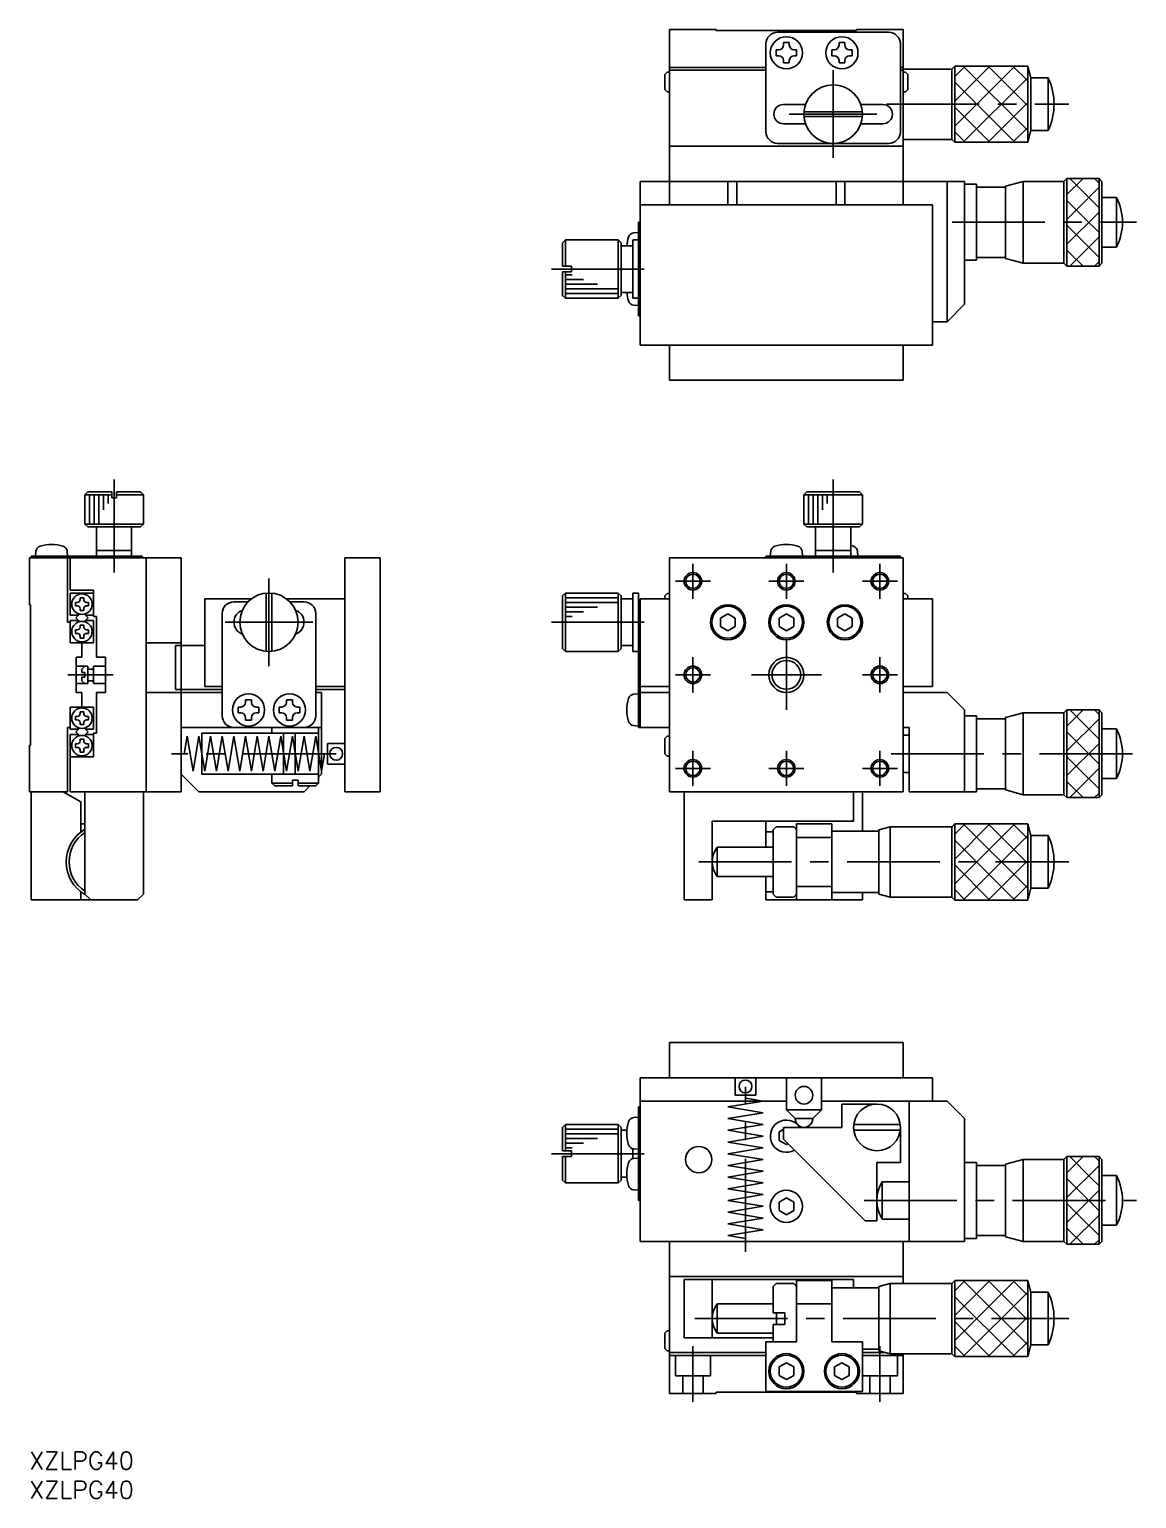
# Model space of a CAD drawing. Extents: x 0 to 285, y -8 to 243.
# Drawn here: x 0 to 189.5, y -8 to 243.3 of the extents above; entities that cross this region are included whole.
import ezdxf

# ---------------------------------------------------------------- set-up
doc = ezdxf.new("R2010")
doc.units = 0
doc.header["$LTSCALE"] = 0.5
doc.linetypes.add('CENTER', pattern=[50.8, 31.75, -6.35, 6.35, -6.35])
doc.linetypes.add('DASHED', pattern=[19.05, 12.7, -6.35])
for name, color, linetype in [('MSM_CENTER', 1, 'CENTER'), ('MSM_CONTINUOUS', 7, 'CONTINUOUS'), ('MSM_DASHED', 4, 'DASHED'), ('MSM_NARROW', 5, 'CONTINUOUS'), ('MSM_PART_NUMBER', 7, 'CONTINUOUS')]:
    doc.layers.add(name, color=color, linetype=linetype)
doc.styles.get("Standard").update_dxf_attribs({"font": 'txt.shx', "height": 3, "bigfont": 'bigfont.shx'})

# ---------------------------------------------------------------- blocks, each defined once
blk = doc.blocks.new('*U2')
at = {"layer": 'MSM_PART_NUMBER'}
blk.add_text('XZLPG40', height=3, dxfattribs=at).set_placement((0, -3))
blk = doc.blocks.new('*U3')
at = {"layer": 'MSM_PART_NUMBER'}
blk.add_text('XZLPG40', height=3, dxfattribs=at).set_placement((0, -8))

msp = doc.modelspace()

# ---------------------------------------------------------------- linework, layer by layer
at = {"layer": 'MSM_CENTER'}
for p, q in [((137.536548, 236.330757), (137.536548, 221.330761)), ((145.036546, 228.830759), (130.03655, 228.830759)), ((146.667331, 230.53076), (177.855547, 230.53076)), ((157.881871, 210.330759), (189.463544, 210.330759)), ((89.329547, 202.330759), (106.329625, 202.330759)), ((14.500001, 150.429662), (14.500001, 167.132022)), ((137.536547, 150.429662), (137.536547, 167.132021)), ((113.536548, 151.914019), (113.536548, 145.914019)), ((129.536547, 151.914019), (129.536547, 145.914019)), ((145.536552, 151.914019), (145.536552, 145.914019)), ((41.000003, 134.414022), (41.000003, 149.414021)), ((110.536548, 148.914019), (116.536547, 148.914019)), ((126.536547, 148.914019), (132.536546, 148.914019)), ((142.536549, 148.914019), (148.536552, 148.914019)), ((33.500004, 141.914022), (48.500003, 141.914022)), ((89.329553, 141.914017), (106.056404, 141.914017)), ((129.536547, 138.914017), (129.536547, 126.914021)), ((113.536548, 135.914017), (113.536548, 129.914017)), ((145.536552, 135.914017), (145.536552, 129.914017)), ((14.353154, 132.91402), (6.559255, 132.91402)), ((110.536548, 132.91402), (116.536547, 132.91402)), ((123.536547, 132.91402), (135.536546, 132.91402)), ((142.536549, 132.91402), (148.536552, 132.91402)), ((52.500002, 119.414023), (24.29968, 119.414023)), ((113.536548, 119.914018), (113.536548, 113.914018)), ((129.536547, 119.914018), (129.536547, 113.914018)), ((145.536552, 119.914018), (145.536552, 113.914018)), ((147.460205, 119.414021), (189.463547, 119.414021)), ((110.536548, 116.914015), (116.536547, 116.914015)), ((126.536547, 116.914015), (132.536546, 116.914015)), ((142.536549, 116.914015), (148.536552, 116.914015)), ((114.53844, 100.914019), (177.855547, 100.914019)), ((122.536554, 34.243405), (122.536554, 62.443727)), ((89.329554, 51), (105.933142, 51)), ((142.843551, 43.000001), (189.463551, 43.000001)), ((113.857365, 22.8), (177.855552, 22.8)), ((113.536551, 18.056999), (113.536551, 8.541312)), ((145.536553, 18.056999), (145.536553, 8.541312))]:
    msp.add_line(p, q, dxfattribs=at)
at = {"layer": 'MSM_CONTINUOUS'}
for p, q in [((117.536548, 243.33076), (109.536547, 243.33076)), ((109.536547, 243.33076), (109.536547, 223.330758)), ((117.536548, 243.33076), (117.536548, 243.130759)), ((117.536548, 243.130759), (141.536547, 243.130759)), ((128.036549, 242.83076), (147.036548, 242.83076)), ((141.536547, 243.33076), (141.536547, 243.130759)), ((149.536546, 243.33076), (141.536547, 243.33076)), ((149.536548, 223.330758), (149.536548, 243.33076)), ((126.036549, 225.830759), (126.036549, 240.83076)), ((127.786547, 239.830758), (127.786547, 238.830758)), ((127.786547, 239.830758), (128.236546, 239.830758)), ((127.786547, 238.830758), (128.236546, 238.830758)), ((130.036547, 241.080758), (129.036547, 241.080758)), ((129.036547, 241.080758), (129.036547, 240.630759)), ((130.036547, 241.080758), (130.036547, 240.630759)), ((131.286547, 239.830758), (130.836547, 239.830758)), ((131.286547, 238.830758), (130.836547, 238.830758)), ((131.286547, 238.830758), (131.286547, 239.830758)), ((137.286547, 239.830758), (137.286547, 238.830758)), ((137.286547, 239.830758), (137.736546, 239.830758)), ((137.286547, 238.830758), (137.736546, 238.830758)), ((139.536547, 241.080758), (138.536547, 241.080758)), ((138.536547, 241.080758), (138.536547, 240.630759)), ((139.536547, 241.080758), (139.536547, 240.630759)), ((140.786547, 239.830758), (140.336547, 239.830758)), ((140.786547, 238.830758), (140.336547, 238.830758)), ((140.786547, 238.830758), (140.786547, 239.830758)), ((149.036548, 240.83076), (149.036548, 225.830759)), ((126.036549, 236.830758), (109.536547, 236.830758)), ((126.036549, 236.330758), (109.536547, 236.330758)), ((129.036547, 237.580759), (129.036547, 238.030758)), ((129.036547, 237.580759), (130.036547, 237.580759)), ((130.036547, 237.580759), (130.036547, 238.030758)), ((138.536547, 237.580759), (138.536547, 238.030758)), ((138.536547, 237.580759), (139.536547, 237.580759)), ((139.536547, 237.580759), (139.536547, 238.030758)), ((149.536548, 236.830758), (149.036548, 236.830758)), ((149.536548, 236.330758), (149.036548, 236.330758)), ((149.536548, 236.548398), (157.836547, 236.548398)), ((158.336547, 237.048398), (157.836547, 236.548398)), ((157.836547, 236.548398), (157.836547, 224.513122)), ((158.336547, 237.048398), (158.336547, 224.013122)), ((170.836546, 237.048398), (158.336547, 237.048398)), ((170.836546, 237.048398), (170.836546, 224.013122)), ((170.836546, 237.048398), (171.336546, 235.03076)), ((108.736547, 235.630758), (109.136547, 236.030758)), ((108.736547, 233.030758), (108.736547, 235.630758)), ((109.136547, 236.030758), (109.536547, 236.030758)), ((149.936548, 236.030758), (149.536548, 236.030758)), ((149.936548, 236.030758), (150.336548, 235.630758)), ((150.336548, 235.630758), (150.336548, 233.030758)), ((171.336546, 235.03076), (174.336546, 235.03076)), ((171.336546, 235.03076), (171.336546, 226.03076)), ((174.336546, 235.03076), (174.336546, 226.030762)), ((108.736547, 233.030758), (109.136547, 232.630758)), ((109.136547, 232.630758), (109.536547, 232.630758)), ((149.936548, 232.630758), (149.536548, 232.630758)), ((149.936548, 232.630758), (150.336548, 233.030758)), ((132.816643, 230.480759), (129.036549, 230.480759)), ((142.536548, 229.230759), (132.552576, 229.230759)), ((146.036548, 230.480759), (142.256451, 230.480759)), ((132.816643, 227.18076), (129.036549, 227.18076)), ((142.501555, 228.430759), (132.536549, 228.430759)), ((146.036548, 227.18076), (142.256451, 227.18076)), ((147.036548, 223.830759), (128.036549, 223.830759)), ((149.536548, 224.513122), (157.836547, 224.513122)), ((158.336547, 224.013122), (157.836547, 224.513122)), ((170.836546, 224.013122), (158.336547, 224.013122)), ((170.836546, 224.013122), (171.336546, 226.03076)), ((171.336546, 226.03076), (174.336546, 226.03076)), ((109.536547, 223.330758), (149.536548, 223.330758)), ((109.536548, 213.330759), (109.536548, 223.330758)), ((149.536546, 213.330759), (149.536546, 223.330758)), ((160.036545, 217.330759), (104.536548, 217.330759)), ((104.536548, 189.330757), (104.536548, 217.330759)), ((119.536544, 213.330759), (119.536544, 217.330759)), ((121.036547, 213.330759), (121.036547, 217.330759)), ((138.036546, 213.330759), (138.036546, 217.330759)), ((139.536546, 213.330759), (139.536546, 217.330759)), ((157.036545, 217.330759), (157.036545, 193.330757)), ((160.036545, 217.330759), (160.036545, 196.33076)), ((160.036545, 216.830762), (162.036545, 216.830762)), ((162.036545, 216.830762), (162.036545, 203.830762)), ((162.036545, 216.330759), (167.036545, 216.330759)), ((170.036544, 217.330759), (167.035913, 216.52674)), ((167.036545, 204.134606), (167.036545, 216.524374)), ((170.036544, 217.330759), (177.036547, 217.330759)), ((170.036544, 203.330759), (170.036544, 217.330759)), ((177.036547, 217.330759), (177.536547, 217.830759)), ((177.036547, 217.330759), (177.036547, 203.330759)), ((177.536547, 217.830759), (177.536547, 202.830759)), ((183.036547, 217.830759), (177.536547, 217.830759)), ((183.036547, 202.830759), (183.036547, 217.830759)), ((183.036547, 217.830759), (183.536547, 217.330759)), ((183.536547, 217.330759), (183.536547, 203.330756)), ((186.036546, 214.580754), (183.536547, 214.580754)), ((186.036546, 214.580754), (186.036546, 206.080761)), ((154.536545, 213.330759), (104.536548, 213.330759)), ((154.536545, 213.330759), (154.536545, 189.330757)), ((104.236548, 210.330759), (104.536548, 210.330759)), ((104.236548, 194.33076), (104.236548, 210.330759)), ((91.236549, 206.830759), (91.736549, 207.330759)), ((91.236549, 206.830759), (91.236549, 202.830762)), ((91.736549, 207.330759), (91.736549, 202.830762)), ((91.736549, 207.330759), (100.736548, 207.330759)), ((100.736548, 207.330759), (100.736548, 197.33076)), ((100.736548, 207.330759), (101.236548, 206.830759)), ((101.236548, 197.83076), (101.236548, 206.830759)), ((101.236548, 206.330759), (103.236548, 206.330759)), ((103.236548, 207.330759), (103.236548, 197.33076)), ((103.236548, 207.330759), (104.236548, 207.330759)), ((104.236545, 208.580756), (103.389297, 208.506631)), ((160.036545, 203.830762), (162.036545, 203.830762)), ((162.036545, 204.330759), (167.036545, 204.330759)), ((170.036544, 203.330759), (167.036545, 204.134606)), ((186.036546, 206.080761), (183.536547, 206.080761)), ((91.236549, 201.830762), (91.236549, 197.83076)), ((91.236555, 202.830762), (92.736554, 202.830762)), ((92.736554, 201.830762), (91.236555, 201.830762)), ((91.736549, 201.830762), (91.736549, 197.33076)), ((92.736554, 202.830762), (92.736554, 201.830762)), ((170.036544, 203.330759), (177.036547, 203.330759)), ((177.536547, 202.830759), (177.036547, 203.330756)), ((183.036547, 202.830759), (177.536547, 202.830759)), ((183.536547, 203.330756), (183.036547, 202.830759)), ((91.236549, 197.83076), (91.736549, 197.33076)), ((91.736549, 197.33076), (100.736548, 197.33076)), ((101.236548, 197.83076), (100.736548, 197.33076)), ((103.236548, 198.33076), (101.236548, 198.33076)), ((103.236548, 197.33076), (104.236548, 197.33076)), ((103.389297, 196.154878), (104.236545, 196.080753)), ((157.036545, 193.330757), (160.036545, 196.33076)), ((104.536548, 194.33076), (104.236548, 194.33076)), ((154.536545, 193.330757), (157.036545, 193.330757)), ((104.536548, 189.330757), (154.536545, 189.330757)), ((109.536548, 189.330757), (109.536548, 183.330757)), ((149.536546, 189.330757), (149.536546, 183.330757)), ((109.536548, 183.330757), (149.536546, 183.330757)), ((9.500001, 163.714021), (10.000001, 164.214021)), ((14.100001, 163.714021), (9.500001, 163.714021)), ((9.500001, 158.714021), (9.500001, 163.714021)), ((10.000001, 164.214021), (14.100001, 164.214021)), ((14.100001, 163.214021), (14.100001, 164.214021)), ((14.900001, 164.214021), (19.000001, 164.214021)), ((14.900001, 163.214021), (14.900001, 164.214021)), ((19.500001, 163.714021), (14.900001, 163.714021)), ((19.000001, 164.214021), (19.500001, 163.714021)), ((19.500001, 158.714021), (19.500001, 163.714021)), ((132.536547, 163.71402), (133.036547, 164.21402)), ((142.536545, 163.71402), (132.536547, 163.71402)), ((132.536547, 158.71402), (132.536547, 163.71402)), ((142.036545, 164.21402), (133.036547, 164.21402)), ((142.036545, 164.21402), (142.536545, 163.71402)), ((142.536545, 163.71402), (142.536545, 158.71402)), ((14.100001, 163.214021), (14.900001, 163.214021)), ((19.500001, 158.714021), (9.500001, 158.714021)), ((10.000001, 158.214021), (9.500001, 158.714021)), ((19.500001, 158.714021), (19.000001, 158.214021)), ((142.536545, 158.71402), (132.536547, 158.71402)), ((133.036547, 158.21402), (132.536547, 158.71402)), ((142.536545, 158.71402), (142.036545, 158.21402)), ((19.000001, 158.214021), (10.000001, 158.214021)), ((11.500001, 153.214022), (11.500001, 158.214021)), ((17.500001, 153.214022), (17.500001, 158.214021)), ((142.036545, 158.21402), (133.036547, 158.21402)), ((134.536547, 158.21402), (134.536547, 153.214022)), ((140.536545, 158.21402), (140.536545, 153.214022)), ((1.124126, 154.061271), (1.050001, 153.214022)), ((6.550001, 153.214022), (6.475876, 154.061271)), ((17.500001, 154.214022), (11.500001, 154.214022)), ((126.786547, 153.214022), (126.860672, 154.061271)), ((132.212423, 154.061271), (132.286547, 153.214022)), ((140.536545, 154.214021), (134.536547, 154.214021)), ((141.786548, 153.214022), (141.712424, 154.061271)), ((0, 144.91402), (0, 152.914021)), ((0, 152.914021), (26.000001, 152.914021)), ((0.300001, 153.214022), (0.300001, 152.914021)), ((19.3, 153.214022), (0.300001, 153.214022)), ((6.5, 152.914021), (6.5, 141.914021)), ((7, 152.914021), (7, 147.414019)), ((19.3, 152.914021), (19.3, 153.214022)), ((20.000001, 152.914021), (20.000001, 112.91402)), ((26.000001, 152.914021), (26.000001, 112.91402)), ((54.000002, 152.914021), (54.000002, 112.91402)), ((60.000002, 152.914021), (54.000002, 152.914021)), ((60.000002, 152.914021), (60.000002, 112.91402)), ((109.536548, 152.914016), (109.536548, 112.914015)), ((109.536548, 152.914016), (149.536552, 152.914016)), ((126.036547, 153.214022), (126.036547, 152.914022)), ((149.036545, 153.214022), (126.036547, 153.214022)), ((149.036545, 152.914022), (149.036545, 153.214022)), ((149.536552, 152.914016), (149.536552, 112.914015)), ((7, 147.414019), (11, 147.414019)), ((7, 146.914021), (7, 143.114021)), ((7, 146.914021), (11, 146.914021)), ((8.699999, 146.114021), (9.3, 146.114021)), ((8.699999, 146.114021), (8.699999, 145.814022)), ((9.3, 146.114021), (9.3, 145.814022)), ((11, 147.414019), (11, 142.914022)), ((30.000003, 130.914022), (30.000003, 145.914024)), ((38.000003, 145.914024), (30.000003, 145.914024)), ((40.5, 136.939084), (40.5, 146.888959)), ((41.5, 136.939084), (41.5, 146.888959)), ((54.000002, 145.914024), (43.999999, 145.914024)), ((91.236555, 146.414019), (91.736555, 146.914019)), ((91.236555, 146.414019), (91.236555, 137.41402)), ((91.736555, 146.914019), (91.736555, 136.91402)), ((91.736555, 146.914019), (100.736548, 146.914019)), ((100.736548, 146.914019), (100.736548, 136.91402)), ((100.736548, 146.914019), (101.236548, 146.414019)), ((101.236548, 137.41402), (101.236548, 146.414019)), ((101.236548, 145.914019), (103.236548, 145.914019)), ((103.236548, 146.914019), (103.236548, 136.91402)), ((103.236548, 146.914019), (104.236547, 146.914019)), ((104.236547, 146.914019), (104.236547, 123.914018)), ((104.536548, 123.914018), (104.536548, 145.914019)), ((104.536548, 145.914019), (109.536548, 145.914019)), ((108.736545, 146.414021), (109.136545, 146.814021)), ((108.736545, 145.914019), (108.736545, 146.414021)), ((109.136545, 146.814021), (109.536545, 146.814021)), ((149.936548, 146.814021), (149.536548, 146.814021)), ((149.536552, 145.914019), (154.536551, 145.914019)), ((149.936548, 146.814021), (150.336548, 146.414021)), ((150.336548, 145.914019), (150.336548, 146.414021)), ((154.536551, 145.914019), (154.536551, 130.914017)), ((0.199997, 144.914022), (-0.000002, 144.914022)), ((0.199997, 120.914021), (0.199997, 144.91402)), ((7.9, 145.314022), (7.9, 144.714021)), ((7.9, 145.314022), (8.199999, 145.314022)), ((7.9, 144.714021), (8.199999, 144.714021)), ((8.588426, 143.313107), (7.93934, 142.664021)), ((8.699999, 143.914022), (8.699999, 144.214021)), ((8.699999, 143.914022), (9.3, 143.914022)), ((9.3, 143.914022), (9.3, 144.214021)), ((10.06066, 142.664021), (9.411574, 143.313107)), ((10.099999, 145.314022), (9.8, 145.314022)), ((10.099999, 144.714021), (9.8, 144.714021)), ((10.099999, 144.714021), (10.099999, 145.314022)), ((33, 125.914022), (33, 143.414021)), ((35, 145.414024), (37.385463, 145.414024)), ((44.572482, 145.414024), (47.000002, 145.414024)), ((49.000002, 143.414021), (49.000002, 125.914022)), ((104.536548, 145.414019), (104.236547, 145.414019)), ((119.536552, 143.357391), (118.286552, 142.635703)), ((120.786552, 142.635703), (119.536552, 143.357391)), ((129.536552, 143.357391), (128.286552, 142.635703)), ((130.786552, 142.635703), (129.536552, 143.357391)), ((139.536552, 143.357391), (138.286552, 142.635703)), ((140.786552, 142.635703), (139.536552, 143.357391)), ((6.999998, 141.914021), (6.5, 141.914021)), ((6.999998, 142.214021), (8.38934, 142.214021)), ((6.999998, 142.214021), (6.999998, 138.414021)), ((7, 143.114021), (8.38934, 143.114021)), ((8.588426, 142.014934), (7.93934, 142.664021)), ((8.699999, 141.414021), (9.3, 141.414021)), ((8.699999, 141.414021), (8.699999, 141.114022)), ((9.3, 141.414021), (9.3, 141.114022)), ((10.06066, 142.664021), (9.411574, 142.014934)), ((11, 143.114021), (9.61066, 143.114021)), ((11, 142.214021), (9.61066, 142.214021)), ((11, 142.914022), (11.500001, 142.914022)), ((11, 138.414021), (11, 142.214021)), ((11.500001, 142.914022), (11.500001, 135.91402)), ((118.286552, 142.635703), (118.286552, 141.192327)), ((118.286552, 141.192327), (119.536552, 140.470638)), ((119.536552, 140.470638), (120.786552, 141.192327)), ((120.786552, 141.192327), (120.786552, 142.635703)), ((128.286552, 142.635703), (128.286552, 141.192327)), ((128.286552, 141.192327), (129.536552, 140.470638)), ((129.536552, 140.470638), (130.786552, 141.192327)), ((130.786552, 141.192327), (130.786552, 142.635703)), ((138.286552, 142.635703), (138.286552, 141.192327)), ((138.286552, 141.192327), (139.536552, 140.470638)), ((139.536552, 140.470638), (140.786552, 141.192327)), ((140.786552, 141.192327), (140.786552, 142.635703)), ((11, 138.414021), (6.999998, 138.414021)), ((7.9, 140.614022), (7.9, 140.014021)), ((7.9, 140.614022), (8.199999, 140.614022)), ((7.9, 140.014021), (8.199999, 140.014021)), ((8.699999, 139.214022), (8.699999, 139.514021)), ((8.699999, 139.214022), (9.3, 139.214022)), ((8.999998, 138.414021), (8.999998, 135.91402)), ((9.3, 139.214022), (9.3, 139.514021)), ((10.099999, 140.614022), (9.8, 140.614022)), ((10.099999, 140.014021), (9.8, 140.014021)), ((10.099999, 140.014021), (10.099999, 140.614022)), ((20.000001, 138.414025), (26.000001, 138.414025)), ((7.999998, 135.91402), (7.999998, 129.91402)), ((7.999998, 135.91402), (8.999998, 135.91402)), ((11.500001, 135.91402), (13.000001, 135.91402)), ((13.000001, 135.91402), (13.000001, 129.914021)), ((30.000003, 137.914022), (25.000001, 137.914022)), ((25.000001, 137.914022), (25.000001, 130.414022)), ((91.236555, 137.41402), (91.736555, 136.91402)), ((91.736555, 136.91402), (100.736548, 136.91402)), ((101.236548, 137.41402), (100.736548, 136.91402)), ((103.236548, 137.91402), (101.236548, 137.91402)), ((103.236548, 136.91402), (104.236547, 136.91402)), ((9.999997, 134.41402), (7.999998, 134.41402)), ((9.000001, 133.91402), (9.500002, 134.41402)), ((9.000001, 133.91402), (9.000001, 133.31402)), ((9.000001, 133.31402), (9.500002, 133.31402)), ((9.500002, 133.31402), (9.500002, 132.51402)), ((9.999997, 131.414019), (9.999997, 134.41402)), ((9.999997, 133.91402), (10.999997, 133.91402)), ((10.999997, 131.414019), (10.999997, 134.41402)), ((13.000001, 134.41402), (11.000001, 134.41402)), ((7.999998, 131.414019), (9.999997, 131.414019)), ((9.000001, 132.51402), (9.000001, 131.91402)), ((9.000001, 132.51402), (9.500002, 132.51402)), ((9.000001, 131.91402), (9.500002, 131.414019)), ((10.999997, 131.91402), (9.999997, 131.91402)), ((11.000001, 131.414019), (13.000001, 131.414019)), ((30.000003, 130.914022), (33, 130.914022)), ((49.000002, 130.914022), (54.000002, 130.914022)), ((109.536548, 130.914017), (104.536548, 130.914017)), ((149.536552, 130.914017), (154.536551, 130.914017)), ((7.999998, 129.91402), (8.999998, 129.91402)), ((8.999998, 127.414021), (8.999998, 129.914022)), ((13.000001, 129.914021), (11.500001, 129.914021)), ((11.500001, 129.914021), (11.500001, 122.914021)), ((20.000001, 129.914022), (33, 129.914022)), ((25.000001, 130.414022), (33, 130.414022)), ((38.000003, 128.664021), (37.000003, 128.664021)), ((37.000003, 128.664021), (37.000003, 128.214023)), ((38.000003, 128.664021), (38.000003, 128.214023)), ((44.999999, 128.664021), (43.999999, 128.664021)), ((43.999999, 128.664021), (43.999999, 128.214023)), ((44.999999, 128.664021), (44.999999, 128.214023)), ((49.000002, 130.414022), (54.000002, 130.414022)), ((49.000002, 129.914022), (50.000002, 129.914022)), ((50.000002, 129.914022), (50.000002, 115.914023)), ((103.389299, 129.589897), (104.236547, 129.664021)), ((109.536548, 129.914017), (104.536548, 129.914017)), ((149.536552, 129.914017), (157.036551, 129.914017)), ((157.036551, 129.914017), (160.036551, 126.914021)), ((11.000002, 127.41402), (6.999998, 127.41402)), ((6.999998, 123.61402), (6.999998, 127.41402)), ((7.900002, 125.814021), (7.900002, 125.21402)), ((7.900002, 125.814021), (8.200001, 125.814021)), ((8.700001, 126.61402), (9.300002, 126.61402)), ((8.700001, 126.61402), (8.700001, 126.314021)), ((9.300002, 126.61402), (9.300002, 126.314021)), ((10.100001, 125.814021), (9.800002, 125.814021)), ((10.100001, 125.21402), (10.100001, 125.814021)), ((11.000002, 123.61402), (11.000002, 127.41402)), ((35.750002, 127.414019), (35.750002, 126.414022)), ((35.750002, 127.414019), (36.200002, 127.414019)), ((35.750002, 126.414022), (36.200002, 126.414022)), ((39.250001, 127.414019), (38.800004, 127.414019)), ((39.250001, 126.414022), (38.800004, 126.414022)), ((39.250001, 126.414022), (39.250001, 127.414019)), ((42.750001, 127.414019), (42.750001, 126.414022)), ((42.750001, 127.414019), (43.199999, 127.414019)), ((42.750001, 126.414022), (43.199999, 126.414022)), ((46.250001, 127.414019), (45.8, 127.414019)), ((46.250001, 126.414022), (45.8, 126.414022)), ((46.250001, 126.414022), (46.250001, 127.414019)), ((160.036551, 126.914021), (160.036551, 112.914015)), ((160.036551, 125.914017), (162.036551, 125.914017)), ((162.036551, 125.914017), (162.036551, 112.914021)), ((170.03655, 126.414021), (167.036551, 125.610174)), ((170.03655, 126.414021), (177.036547, 126.414021)), ((170.03655, 126.414021), (170.03655, 112.414018)), ((177.036547, 126.414021), (177.536547, 126.914021)), ((177.036547, 112.414018), (177.036547, 126.414021)), ((177.536547, 126.914021), (177.536547, 111.914021)), ((183.036547, 126.914021), (177.536547, 126.914021)), ((183.036547, 111.914021), (183.036547, 126.914021)), ((183.036547, 126.914021), (183.536547, 126.414021)), ((183.536547, 126.414021), (183.536547, 112.414018)), ((6.5, 112.91402), (6.5, 123.91402)), ((6.999998, 123.91402), (6.5, 123.91402)), ((6.999998, 123.61402), (8.389342, 123.61402)), ((7.900002, 125.21402), (8.200001, 125.21402)), ((8.588428, 123.813106), (7.939342, 123.16402)), ((8.588428, 122.514933), (7.939342, 123.16402)), ((8.700001, 124.414021), (8.700001, 124.71402)), ((8.700001, 124.414021), (9.300002, 124.414021)), ((9.300002, 124.414021), (9.300002, 124.71402)), ((10.060662, 123.16402), (9.411576, 123.813106)), ((10.060662, 123.16402), (9.411576, 122.514933)), ((11.000002, 123.61402), (9.610662, 123.61402)), ((10.100001, 125.21402), (9.800002, 125.21402)), ((26.000001, 123.914026), (50.000002, 123.914026)), ((37.000003, 125.164021), (37.000003, 125.614022)), ((37.000003, 125.164021), (38.000003, 125.164021)), ((38.000003, 125.164021), (38.000003, 125.614022)), ((41.500003, 122.914026), (41.500003, 123.914026)), ((43.999999, 125.164021), (43.999999, 125.614022)), ((43.999999, 125.164021), (44.999999, 125.164021)), ((44.999999, 125.164021), (44.999999, 125.614022)), ((49.500002, 123.914026), (49.500002, 114.414023)), ((104.236547, 124.164021), (103.389299, 124.238146)), ((104.236547, 123.914018), (109.536548, 123.914018)), ((150.536552, 123.914018), (149.536552, 123.914018)), ((150.536552, 123.914018), (150.536552, 112.914015)), ((162.036551, 125.414017), (167.036551, 125.414017)), ((167.036551, 125.610174), (167.036551, 113.220402)), ((186.036546, 123.664016), (183.536547, 123.664016)), ((186.036546, 123.664016), (186.036546, 115.164023)), ((0.199997, 120.91402), (-0.000002, 120.91402)), ((0, 112.91402), (0, 120.914021)), ((7, 122.71402), (7, 112.91402)), ((7, 122.71402), (8.389342, 122.71402)), ((7.900002, 121.114021), (7.900002, 120.51402)), ((7.900002, 121.114021), (8.200001, 121.114021)), ((8.700001, 121.91402), (9.300002, 121.91402)), ((8.700001, 121.91402), (8.700001, 121.614021)), ((9.300002, 121.91402), (9.300002, 121.614021)), ((11, 122.71402), (9.610662, 122.71402)), ((10.100001, 121.114021), (9.800002, 121.114021)), ((10.100001, 120.51402), (10.100001, 121.114021)), ((11, 122.914021), (11, 118.91402)), ((11.500001, 122.914021), (11, 122.914021)), ((26.500004, 119.414023), (27.000004, 122.414023)), ((27.000004, 122.414023), (28.000004, 116.414023)), ((28.000004, 116.414023), (29.000003, 122.414023)), ((29.000003, 122.414023), (30.000003, 116.414023)), ((29.5, 122.914026), (29.5, 115.914023)), ((29.5, 122.914026), (49.500002, 122.914026)), ((30.000003, 116.414023), (31.000003, 122.414023)), ((31.000003, 122.414023), (32.000003, 116.414023)), ((32.000003, 116.414023), (33.000003, 122.414023)), ((33.000003, 122.414023), (34.000003, 116.414023)), ((34.000003, 116.414023), (35.000003, 122.414023)), ((35.000003, 122.414023), (36.000003, 116.414023)), ((36.000003, 116.414023), (37.000003, 122.414023)), ((37.000003, 122.414023), (38.000003, 116.414023)), ((38.000003, 116.414023), (39.000003, 122.414023)), ((39.000003, 122.414023), (40.000003, 116.414023)), ((40.000003, 116.414023), (41.000003, 122.414023)), ((41.000003, 122.414023), (42.000003, 116.414023)), ((42.000003, 116.414023), (43, 122.414023)), ((43, 122.414023), (43.999999, 116.414023)), ((43.5, 122.914026), (43.5, 115.914023)), ((43.999999, 116.414023), (44.999999, 122.414023)), ((44.999999, 122.414023), (45.999999, 116.414023)), ((45.499999, 122.914026), (45.499999, 115.914023)), ((45.999999, 116.414023), (47.000002, 122.414023)), ((47.000002, 122.414023), (48.000002, 116.414023)), ((48.000002, 116.414023), (49.000002, 122.414023)), ((49.000002, 122.414023), (50.000002, 116.414023)), ((51.000002, 121.164024), (51.000002, 117.664024)), ((54.000002, 121.164024), (51.000002, 121.164024)), ((109.136545, 122.414019), (108.736545, 122.014019)), ((108.736545, 119.414019), (108.736545, 122.014019)), ((109.136545, 122.414019), (109.536545, 122.414019)), ((149.536552, 122.589021), (150.536552, 122.589021)), ((11, 118.91402), (7, 118.91402)), ((7.900002, 120.51402), (8.200001, 120.51402)), ((8.700001, 119.714021), (8.700001, 120.01402)), ((8.700001, 119.714021), (9.300002, 119.714021)), ((9.300002, 119.714021), (9.300002, 120.01402)), ((10.100001, 120.51402), (9.800002, 120.51402)), ((50.000002, 116.414023), (50.500002, 119.414023)), ((108.736545, 119.414019), (109.136545, 119.014019)), ((109.136545, 119.014019), (109.536545, 119.014019)), ((29, 112.91402), (26.000001, 115.914023)), ((29.5, 115.914023), (49.500002, 115.914023)), ((41.500003, 115.914023), (41.500003, 114.414023)), ((50.000002, 115.914023), (49.500002, 115.414023)), ((51.000002, 117.664024), (54.000002, 117.664024)), ((149.536552, 116.239021), (150.536552, 116.239021)), ((41.500003, 114.414023), (45.000003, 114.414023)), ((41.500003, 114.414023), (42.000003, 113.914026)), ((42.000003, 113.914026), (45.000003, 113.914026)), ((45.000003, 113.914026), (45.000003, 114.914026)), ((45.000003, 114.914026), (46.000002, 114.914026)), ((46.000002, 114.914026), (46.000002, 113.914026)), ((46.000002, 114.414023), (49.500002, 114.414023)), ((46.000002, 113.914026), (49.000002, 113.914026)), ((48.000002, 113.914026), (47.000002, 112.91402)), ((49.000002, 113.914026), (49.500002, 114.414023)), ((162.036551, 113.414021), (167.036551, 113.414021)), ((170.03655, 112.414018), (167.035915, 113.21804)), ((186.036546, 115.164023), (183.536547, 115.164023)), ((0, 112.91402), (6.5, 112.91402)), ((0.299999, 112.91402), (0.299999, 94.41402)), ((8.799999, 111.181969), (5.8, 112.91402)), ((7, 112.91402), (26.000001, 112.91402)), ((8.799999, 106.037495), (8.799999, 111.181969)), ((9.500001, 112.91402), (9.500001, 95.41402)), ((19.500001, 112.91402), (19.500001, 95.41402)), ((47.000002, 112.91402), (29, 112.91402)), ((60.000002, 112.91402), (54.000002, 112.91402)), ((149.536552, 112.914015), (109.536548, 112.914015)), ((112.036549, 94.414019), (112.036549, 112.914019)), ((141.036548, 112.914019), (141.036548, 107.914019)), ((142.536547, 112.914019), (142.536547, 106.164019)), ((150.536552, 112.914015), (160.036551, 112.914015)), ((160.036551, 112.914021), (162.036551, 112.914021)), ((170.03655, 112.414018), (177.036547, 112.414018)), ((177.536547, 111.914021), (177.036547, 112.414018)), ((183.036547, 111.914021), (177.536547, 111.914021)), ((183.536547, 112.414018), (183.036547, 111.914021)), ((9.500001, 107.414019), (8.799999, 107.414019)), ((141.036548, 107.914019), (116.836549, 107.914019)), ((116.836549, 107.914019), (116.836549, 94.414019)), ((126.036547, 107.914019), (126.036547, 103.414019)), ((126.036547, 106.03702), (127.286547, 106.03702)), ((127.286547, 106.414019), (127.786547, 106.914019)), ((127.286547, 106.414019), (127.286547, 95.414019)), ((130.786547, 106.914019), (127.786547, 106.914019)), ((130.786547, 106.914019), (131.286547, 106.414019)), ((131.286547, 107.414019), (137.286547, 107.414019)), ((131.286547, 94.414019), (131.286547, 107.414019)), ((137.286547, 107.414019), (137.286547, 94.414019)), ((137.286547, 106.164019), (145.336547, 106.164019)), ((145.336547, 106.414019), (147.268399, 106.931657)), ((145.336547, 106.414019), (145.336547, 95.414019)), ((147.268399, 106.931657), (147.268399, 94.931657)), ((147.268399, 106.931657), (157.836547, 106.931657)), ((158.336547, 107.431657), (157.836547, 106.931657)), ((157.836547, 94.896381), (157.836547, 106.931657)), ((158.336547, 107.431657), (158.336547, 94.396381)), ((170.836546, 107.431657), (158.336547, 107.431657)), ((170.836546, 107.431657), (170.836546, 94.396381)), ((170.836546, 107.431657), (171.336546, 105.414019)), ((117.71405, 103.414019), (117.71405, 98.414019)), ((117.71405, 103.414019), (127.286547, 103.414019)), ((137.286547, 105.11979), (131.286547, 105.11979)), ((171.336546, 105.414019), (174.336546, 105.414019)), ((171.336546, 105.414019), (171.336546, 96.414019)), ((174.336546, 105.414019), (174.336546, 96.414021)), ((117.71405, 98.414019), (127.286547, 98.414019)), ((126.036547, 98.414019), (126.036547, 94.414019)), ((8.799999, 94.41402), (8.799999, 95.790545)), ((126.036547, 95.791019), (127.286547, 95.791019)), ((137.286547, 96.708247), (131.286547, 96.708247)), ((137.286547, 95.664019), (145.336547, 95.664019)), ((142.536547, 95.664019), (142.536547, 94.414019)), ((170.836546, 94.396381), (171.336546, 96.414019)), ((171.336546, 96.414019), (174.336546, 96.414019)), ((18.500001, 94.41402), (0.299999, 94.41402)), ((10.500001, 94.41402), (9.500001, 95.41402)), ((19.500001, 95.41402), (18.500001, 94.41402)), ((116.836549, 94.414019), (112.036549, 94.414019)), ((142.536547, 94.414019), (126.036547, 94.414019)), ((127.286547, 95.414019), (127.786547, 94.914019)), ((127.786547, 94.914019), (130.786547, 94.914019)), ((131.286547, 95.414019), (130.786547, 94.914019)), ((145.336547, 95.414019), (147.268399, 94.896381)), ((147.268399, 94.896381), (157.836547, 94.896381)), ((158.336547, 94.396381), (157.836547, 94.896381)), ((170.836546, 94.396381), (158.336547, 94.396381)), ((109.536555, 69.999999), (149.536553, 69.999999)), ((109.536555, 64.000003), (109.536555, 69.999999)), ((149.536553, 69.999999), (149.536553, 64.000003)), ((154.536552, 64.000003), (104.536555, 64.000003)), ((104.536555, 64.000003), (104.536555, 36.000001)), ((120.786553, 64.000003), (120.786553, 61)), ((124.286553, 61), (124.286553, 64.000003)), ((129.536554, 64.000003), (129.536554, 58.500003)), ((135.536554, 64.000003), (135.536554, 58.500003)), ((154.536552, 60), (154.536552, 64.000003)), ((120.786553, 61), (124.286553, 61)), ((125.536554, 60), (122.536554, 60.5)), ((104.536555, 59.000003), (104.236552, 59.000003)), ((104.236552, 59.000003), (104.236552, 43.000001)), ((104.536555, 60), (129.536554, 60)), ((119.536554, 59), (125.536554, 60)), ((125.536554, 58.000003), (119.536554, 59)), ((119.536554, 57), (125.536554, 58.000003)), ((129.536554, 58.500003), (135.536554, 58.500003)), ((131.036554, 57), (129.536554, 58.500003)), ((134.036554, 57), (135.536554, 58.500003)), ((135.536554, 60), (157.036552, 60)), ((139.036553, 59.5), (145.036553, 59.5)), ((139.036553, 59.5), (139.036553, 55.5)), ((150.536553, 60), (150.536553, 36.000001)), ((157.036552, 60), (160.036552, 57)), ((91.236556, 55.5), (91.736556, 55.999997)), ((91.236556, 55.5), (91.236556, 51.500003)), ((91.736556, 55.999997), (91.736556, 51.500003)), ((91.736556, 55.999997), (100.736555, 55.999997)), ((100.736555, 55.999997), (100.736555, 46.000001)), ((100.736555, 55.999997), (101.236555, 55.5)), ((101.236555, 46.500001), (101.236555, 55.5)), ((103.389303, 57.175878), (104.236552, 57.250003)), ((125.536554, 55.999997), (119.536554, 57)), ((119.536554, 55), (125.536554, 55.999997)), ((129.036551, 55.5), (129.036551, 53.500003)), ((139.036553, 55.5), (129.036551, 55.5)), ((131.036554, 57), (134.036554, 57)), ((141.067927, 56), (149.005179, 56)), ((149.036553, 49.500004), (149.036553, 55.5)), ((160.036552, 36.000001), (160.036552, 57)), ((101.236555, 55), (102.254432, 55)), ((125.536554, 54.000003), (119.536554, 55)), ((119.536554, 53), (125.536554, 54.000003)), ((125.536554, 52.000003), (119.536554, 53)), ((129.036551, 55.154704), (128.286552, 54.721691)), ((128.286552, 54.721691), (128.286552, 53.278312)), ((128.286552, 53.278312), (129.536554, 52.556624)), ((129.036551, 53.500003), (143.036553, 39.500001)), ((141.067927, 55.000003), (149.005179, 55.000003)), ((91.236556, 50.500003), (91.236556, 46.500001)), ((91.236562, 51.500003), (92.736561, 51.500003)), ((92.736561, 50.500003), (91.236562, 50.500003)), ((91.736556, 50.500003), (91.736556, 46.000001)), ((92.736561, 51.500003), (92.736561, 50.500003)), ((103.236552, 51.837492), (103.236552, 50.162511)), ((104.236552, 51.750003), (103.389303, 51.824128)), ((119.536554, 51), (125.536554, 52.000003)), ((125.536554, 50), (119.536554, 51)), ((129.536554, 52.556624), (129.817641, 52.718913)), ((177.036554, 50.000001), (177.536554, 50.500001)), ((177.536554, 50.500001), (177.536554, 35.500001)), ((183.036554, 50.500001), (177.536554, 50.500001)), ((183.036554, 35.500001), (183.036554, 50.500001)), ((183.036554, 50.500001), (183.536554, 50.000001)), ((103.389303, 50.175875), (104.236552, 50.25)), ((119.536554, 49), (125.536554, 50)), ((125.536554, 48), (119.536554, 49)), ((119.536554, 46.999997), (125.536554, 48)), ((145.036553, 49.500004), (145.036553, 39.500001)), ((149.036553, 49.500004), (145.036553, 49.500004)), ((160.036552, 49.500004), (162.036552, 49.500004)), ((162.036552, 49.500004), (162.036552, 36.500001)), ((162.036552, 49), (167.036552, 49)), ((170.036551, 50), (167.036552, 49.196154)), ((167.036552, 49.196154), (167.036552, 36.806385)), ((170.036551, 50), (177.036554, 50)), ((170.036551, 50), (170.036551, 36.000001)), ((177.036554, 36.000001), (177.036554, 50)), ((183.536554, 50.000001), (183.536554, 35.999998)), ((91.236556, 46.500001), (91.736556, 46.000001)), ((91.736556, 46.000001), (100.736555, 46.000001)), ((101.236555, 46.500001), (100.736555, 46.000001)), ((102.254432, 46.999997), (101.236555, 46.999997)), ((125.536554, 46.000001), (119.536554, 46.999997)), ((119.536554, 45.000004), (125.536554, 46.000001)), ((145.945445, 46.175), (150.536553, 46.175)), ((145.945448, 46.175), (145.945448, 39.825001)), ((186.036553, 47.249996), (183.536554, 47.249996)), ((186.036553, 47.249996), (186.036553, 38.750003)), ((104.236552, 44.75), (103.389303, 44.824125)), ((104.236552, 43.000001), (104.536555, 43.000001)), ((125.536554, 44.000001), (119.536554, 45.000004)), ((119.536554, 43.000001), (125.536554, 44.000001)), ((125.536554, 42.000001), (119.536554, 43.000001)), ((129.536554, 43.443377), (128.286552, 42.721689)), ((130.786552, 42.721689), (129.536554, 43.443377)), ((119.536554, 41.000001), (125.536554, 42.000001)), ((125.536554, 40.000001), (119.536554, 41.000001)), ((128.286552, 42.721689), (128.286552, 41.278316)), ((128.286552, 41.278316), (129.536554, 40.556625)), ((129.536554, 40.556625), (130.786552, 41.278316)), ((130.786552, 41.278316), (130.786552, 42.721689)), ((119.536554, 39.000001), (125.536554, 40.000001)), ((125.536554, 38.000001), (119.536554, 39.000001)), ((119.536554, 37.000001), (125.536554, 38.000001)), ((145.036553, 39.500001), (143.036553, 39.500001)), ((145.945445, 39.825001), (150.536553, 39.825001)), ((186.036553, 38.750003), (183.536554, 38.750003)), ((160.036552, 36.000001), (104.536555, 36.000001)), ((109.536555, 30.000002), (109.536555, 36.000001)), ((122.536554, 36.500001), (119.536554, 37.000001)), ((149.536553, 36.000001), (149.536553, 28.817638)), ((160.036552, 36.500001), (162.036552, 36.500001)), ((162.036552, 37.000001), (167.036552, 37.000001)), ((170.036551, 36.000001), (167.035916, 36.804017)), ((170.036551, 36.000001), (177.036554, 36.000001)), ((177.536554, 35.500001), (177.036554, 35.999998)), ((183.036554, 35.500001), (177.536554, 35.500001)), ((183.536554, 35.999998), (183.036554, 35.500001)), ((109.536552, 10), (109.536552, 30.000002)), ((109.536552, 30.000002), (149.536553, 30.000002)), ((112.036554, 29.500002), (141.036553, 29.500002)), ((112.036554, 19.500002), (112.036554, 29.500002)), ((116.836554, 19.500002), (116.836554, 29.500002)), ((127.286552, 28.3), (127.786552, 28.8)), ((127.286552, 28.3), (127.286552, 23.8)), ((130.786552, 28.8), (127.786552, 28.8)), ((130.786552, 28.8), (131.286552, 28.3)), ((131.286552, 29.3), (137.286552, 29.3)), ((131.286552, 18.799999), (131.286552, 29.3)), ((137.286552, 29.3), (137.286552, 18.799999)), ((137.286552, 28.05), (145.336552, 28.05)), ((141.036553, 29.500002), (141.036553, 28.05)), ((145.336552, 28.3), (147.268404, 28.817638)), ((145.336552, 28.3), (145.336552, 17.3)), ((147.268404, 28.817638), (147.268404, 16.817638)), ((147.268404, 28.817638), (157.836552, 28.817638)), ((158.336552, 29.317638), (157.836552, 28.817638)), ((157.836552, 16.782362), (157.836552, 28.817638)), ((158.336552, 29.317638), (158.336552, 16.282362)), ((170.836551, 29.317638), (158.336552, 29.317638)), ((170.836551, 29.317638), (170.836551, 16.282362)), ((170.836551, 29.317638), (171.336551, 27.3)), ((117.714055, 25.3), (117.714055, 20.3)), ((117.714055, 25.3), (127.286552, 25.3)), ((131.286552, 25.299999), (137.286552, 25.299999)), ((171.336551, 27.3), (174.336551, 27.3)), ((171.336551, 27.3), (171.336551, 18.3)), ((174.336551, 27.3), (174.336551, 18.300002)), ((127.286552, 23.8), (129.286552, 23.8)), ((127.836553, 23.8), (127.836553, 21.8)), ((129.286552, 23.8), (129.286552, 21.8)), ((108.736552, 20.300002), (109.136552, 20.700002)), ((108.736552, 20.300002), (108.736552, 17.700002)), ((109.136552, 20.700002), (109.536552, 20.700002)), ((117.714055, 20.3), (127.286552, 20.3)), ((127.286552, 21.8), (129.286552, 21.8)), ((127.286552, 21.8), (127.286552, 18.799999)), ((109.136552, 17.300002), (108.736552, 17.700002)), ((127.286552, 19.500002), (112.036554, 19.500002)), ((131.286552, 18.799999), (126.036552, 18.799999)), ((126.036552, 18.799999), (126.036552, 10.299999)), ((137.286552, 18.799999), (142.536552, 18.799999)), ((142.536552, 10.299999), (142.536552, 18.799999)), ((170.836551, 16.282362), (171.336551, 18.3)), ((171.336551, 18.3), (174.336551, 18.3)), ((109.136552, 17.300002), (109.536552, 17.300002)), ((126.036552, 17.000002), (109.536552, 17.000002)), ((126.036552, 16.5), (109.536552, 16.5)), ((129.536552, 15.243376), (128.286552, 14.521688)), ((130.786552, 14.521688), (129.536552, 15.243376)), ((139.036552, 15.243376), (137.786552, 14.521688)), ((140.286552, 14.521688), (139.036552, 15.243376)), ((142.536552, 17.55), (145.336552, 17.55)), ((146.45616, 17.000002), (142.536552, 17.000002)), ((149.536553, 16.5), (142.536552, 16.5)), ((145.336552, 17.3), (147.268404, 16.782362)), ((147.268404, 16.782362), (157.836552, 16.782362)), ((149.536553, 16.782362), (149.536553, 10)), ((158.336552, 16.282362), (157.836552, 16.782362)), ((170.836551, 16.282362), (158.336552, 16.282362)), ((128.286552, 14.521688), (128.286552, 13.078312)), ((128.286552, 13.078312), (129.536552, 12.356623)), ((129.536552, 12.356623), (130.786552, 13.078312)), ((130.786552, 13.078312), (130.786552, 14.521688)), ((137.786552, 14.521688), (137.786552, 13.078312)), ((137.786552, 13.078312), (139.036552, 12.356623)), ((139.036552, 12.356623), (140.286552, 13.078312)), ((140.286552, 13.078312), (140.286552, 14.521688)), ((117.536553, 10), (117.536553, 10.200001)), ((117.536553, 10.200001), (141.536552, 10.200001)), ((126.036552, 10.299999), (142.536552, 10.299999)), ((141.536552, 10), (141.536552, 10.200001)), ((117.536553, 10), (109.536552, 10)), ((149.536551, 10), (141.536552, 10))]:
    msp.add_line(p, q, dxfattribs=at)
for centre, radius in [((129.536547, 239.330758), 2.75), ((139.036547, 239.330758), 2.75), ((137.536548, 228.830759), 4.999998), ((113.536547, 148.914019), 1.2295), ((129.536547, 148.914019), 1.2295), ((145.53655, 148.914019), 1.2295), ((9, 145.014021), 1.75), ((41.000003, 141.914022), 5), ((119.536552, 141.914015), 3), ((119.536552, 141.914015), 2.75), ((129.536552, 141.914015), 3), ((129.536552, 141.914015), 2.75), ((139.536552, 141.914015), 3), ((139.536552, 141.914015), 2.75), ((9, 140.314021), 1.75), ((113.536548, 132.914017), 1.2295), ((129.536547, 132.914019), 2.4585), ((145.53655, 132.91402), 1.2295), ((37.500003, 126.914022), 2.749998), ((44.500003, 126.914022), 2.749998), ((9.000002, 125.51402), 1.75), ((9.000002, 120.81402), 1.75), ((52.500002, 119.414023), 1.100001), ((113.536547, 116.914015), 1.2295), ((129.536547, 116.914018), 1.2295), ((145.53655, 116.914015), 1.2295), ((122.536554, 62.500003), 1.099998), ((132.536554, 61), 1.499997), ((145.036553, 55.5), 3.999997), ((114.536555, 50.000003), 2.249998), ((129.536554, 42.000001), 2.749995), ((129.536552, 13.8), 3), ((129.536552, 13.8), 2.75), ((139.036552, 13.8), 3), ((139.036552, 13.8), 2.75)]:
    msp.add_circle(centre, radius, dxfattribs=at)
for centre, radius, start, end in [((128.036549, 240.83076), 1.999998, 90, 180), ((147.036548, 240.83076), 1.999998, 0, 90), ((128.236546, 240.630759), 0.800001, 270, 0), ((128.236546, 238.030758), 0.800001, 0, 90), ((130.836547, 240.630759), 0.800001, 180, 270), ((130.836547, 238.030758), 0.800001, 90, 180), ((137.736546, 240.630759), 0.800001, 270, 0), ((137.736546, 238.030758), 0.800001, 0, 90), ((140.336547, 240.630759), 0.800001, 180, 270), ((140.336547, 238.030758), 0.800001, 90, 180), ((164.71158, 230.53076), 10.624969, 334.942309, 25.057691), ((129.036549, 228.830759), 1.649999, 90, 270), ((146.036548, 228.830759), 1.649999, 270, 90), ((128.036549, 225.830759), 1.999998, 180, 270), ((147.036548, 225.830759), 1.999998, 270, 0), ((177.505295, 210.330759), 9.531248, 333.51896, 26.48104), ((109.236545, 205.830756), 7, 163.742972, 175.903932), ((103.476452, 207.510437), 1, 95, 163.742972), ((109.236545, 198.830753), 7, 184.095986, 196.257028), ((103.476452, 197.151072), 1, 196.257028, 265), ((2.12032, 153.974115), 1, 106.257028, 175), ((3.800001, 148.214022), 7, 73.742972, 106.257028), ((5.479682, 153.974115), 1, 5, 73.742972), ((127.856867, 153.974115), 1, 106.257028, 175), ((129.536547, 148.214022), 7, 73.742972, 106.257028), ((131.216228, 153.974115), 1, 5, 73.742972), ((139.036548, 148.214022), 7, 73.742972, 77.6264), ((140.716229, 153.974115), 1, 5, 73.742972), ((8.199999, 145.814022), 0.5, 270, 0), ((9.8, 145.814022), 0.5, 180, 270), ((8.199999, 144.214021), 0.5, 0, 90), ((9.8, 144.214021), 0.5, 90, 180), ((35, 143.414021), 2, 90, 180), ((37.150003, 141.914022), 2.15, 110.021346, 248.303465), ((44.850002, 141.914022), 2.15, 291.696535, 69.978654), ((47.000002, 143.414021), 2, 0, 90), ((8.199999, 141.114022), 0.5, 270, 0), ((9.8, 141.114022), 0.5, 180, 270), ((8.199999, 139.514021), 0.5, 0, 90), ((9.8, 139.514021), 0.5, 90, 180), ((36.200002, 128.214023), 0.800001, 270, 0), ((38.800004, 128.214023), 0.800001, 180, 270), ((43.199999, 128.214023), 0.800001, 270, 0), ((45.8, 128.214023), 0.800001, 180, 270), ((109.236547, 126.914021), 7, 163.742972, 196.257028), ((103.476454, 128.593702), 1, 95, 163.742972), ((8.200001, 126.314021), 0.5, 270, 0), ((9.800002, 126.314021), 0.5, 180, 270), ((35, 125.914022), 2, 180, 270), ((36.200002, 125.614022), 0.800001, 0, 90), ((38.800004, 125.614022), 0.800001, 90, 180), ((43.199999, 125.614022), 0.800001, 0, 90), ((45.8, 125.614022), 0.800001, 90, 180), ((47.000002, 125.914022), 2, 270, 0), ((8.200001, 124.71402), 0.5, 0, 90), ((9.800002, 124.71402), 0.5, 90, 180), ((103.476454, 125.234341), 1, 196.257028, 265), ((177.505295, 119.414021), 9.531248, 333.51896, 26.48104), ((8.200001, 121.614021), 0.5, 270, 0), ((9.800002, 121.614021), 0.5, 180, 270), ((8.200001, 120.01402), 0.5, 0, 90), ((9.800002, 120.01402), 0.5, 90, 180), ((12.8, 100.91402), 6.5, 120.510227, 239.489773), ((12.8, 100.91402), 6, 123.367002, 236.632998), ((120.836549, 100.914019), 4, 141.277522, 218.682188), ((164.71158, 100.914019), 10.624969, 334.942309, 25.057691), ((109.236552, 54.500003), 7, 163.742972, 196.257028), ((103.476459, 56.179684), 1, 95, 163.742972), ((129.536554, 54.000003), 2.749995, 33.05574, 300.100158), ((132.536551, 57), 1.499997, 179.99994, 0), ((103.476459, 52.820322), 1, 196.257028, 265), ((109.236552, 47.5), 7, 163.742972, 196.257028), ((103.476459, 49.179681), 1, 95, 163.742972), ((103.476459, 45.820319), 1, 196.257028, 265), ((151.036553, 43.000001), 5.999997, 148.050837, 211.949163), ((177.505302, 43.000001), 9.531248, 333.51896, 26.48104), ((120.836554, 22.8), 4, 141.277522, 218.682188), ((164.711585, 22.8), 10.624969, 334.942309, 25.057691)]:
    msp.add_arc(centre, radius, start, end, dxfattribs=at)
at = {"layer": 'MSM_DASHED'}
for p, q in [((110.536551, 16.5), (110.536551, 13)), ((116.536554, 16.5), (116.536554, 13)), ((148.536553, 16.5), (148.536553, 13)), ((116.536554, 13), (110.536551, 13)), ((111.786553, 13), (111.786553, 10)), ((115.286552, 13), (115.286552, 10)), ((142.53655, 13), (148.536553, 13)), ((143.786552, 13), (143.786552, 10)), ((147.286551, 13), (147.286551, 10))]:
    msp.add_line(p, q, dxfattribs=at)
at = {"layer": 'MSM_NARROW'}
for p, q in [((158.336547, 235.273401), (160.111544, 237.048398)), ((158.336547, 231.03076), (164.354185, 237.048398)), ((158.336547, 226.788119), (168.596826, 237.048398)), ((170.836546, 226.016042), (159.80419, 237.048398)), ((170.836546, 230.258683), (164.046831, 237.048398)), ((170.836546, 234.501324), (168.289472, 237.048398)), ((168.596826, 224.013122), (158.336547, 234.273401)), ((159.80419, 224.013122), (170.836546, 235.045478)), ((164.354185, 224.013122), (158.336547, 230.03076)), ((164.046831, 224.013122), (170.836546, 230.802837)), ((168.289472, 224.013122), (170.836546, 226.560196)), ((160.111544, 224.013122), (158.336547, 225.788119)), ((177.536547, 215.0734), (180.293907, 217.830759)), ((177.536547, 210.830759), (183.036547, 216.330759)), ((181.691135, 214.161453), (178.021829, 217.830759)), ((182.829405, 217.265824), (182.264469, 217.830759)), ((183.036547, 217.058681), (182.829405, 217.265824)), ((180.552866, 211.057082), (177.536547, 214.0734)), ((183.036547, 212.81604), (181.691135, 214.161453)), ((177.536547, 206.588118), (183.036547, 212.088118)), ((183.036547, 204.330759), (177.536547, 209.830759)), ((183.036547, 208.5734), (180.552866, 211.057082)), ((178.021829, 202.830759), (183.036547, 207.845478)), ((178.276327, 204.848339), (177.536547, 205.588118)), ((180.293907, 202.830759), (178.276327, 204.848339)), ((182.264469, 202.830759), (183.036547, 203.602837)), ((92.902204, 201.33076), (91.736549, 201.33076)), ((94.824525, 200.53076), (91.736549, 200.53076)), ((97.220844, 199.73076), (91.736549, 199.73076)), ((91.736549, 198.93076), (100.736542, 198.93076)), ((91.736549, 198.13076), (100.736542, 198.13076)), ((10.300001, 158.714021), (10.300001, 163.714021)), ((11.100001, 158.714021), (11.100001, 163.714021)), ((11.900001, 158.714021), (11.900001, 163.714021)), ((12.700001, 161.135382), (12.700001, 163.714021)), ((13.500001, 162.235528), (13.500001, 163.714021)), ((133.336547, 158.71402), (133.336547, 163.71402)), ((134.136547, 158.71402), (134.136547, 163.71402)), ((134.936547, 158.71402), (134.936547, 163.71402)), ((135.736547, 161.135381), (135.736547, 163.71402)), ((136.536547, 162.235528), (136.536547, 163.71402)), ((91.736555, 146.114019), (100.736548, 146.114019)), ((91.736555, 145.314019), (100.736548, 145.314019)), ((97.22085, 144.514019), (91.736555, 144.514019)), ((94.824531, 143.714019), (91.736555, 143.714019)), ((92.90221, 142.914019), (91.736555, 142.914019)), ((177.536547, 124.156662), (180.293907, 126.914021)), ((183.036547, 121.899303), (178.021829, 126.914021)), ((182.829405, 126.349086), (182.264469, 126.914021)), ((183.036547, 126.141943), (182.829405, 126.349086)), ((177.536547, 119.914021), (183.036547, 125.414021)), ((180.552866, 120.140344), (177.536547, 123.156662)), ((177.536547, 115.671381), (183.036547, 121.171381)), ((179.414596, 117.035973), (177.536547, 118.914021)), ((183.036547, 117.656662), (180.552866, 120.140344)), ((178.021829, 111.914021), (183.036547, 116.92874)), ((183.036547, 113.414021), (179.414596, 117.035973)), ((178.276327, 113.931601), (177.536547, 114.671381)), ((180.293907, 111.914021), (178.276327, 113.931601)), ((182.264469, 111.914021), (183.036547, 112.686099)), ((158.336547, 105.65666), (160.111545, 107.431657)), ((158.336547, 101.414019), (164.354185, 107.431657)), ((158.336547, 97.171379), (168.596826, 107.431657)), ((170.836546, 96.399302), (159.804191, 107.431657)), ((170.836546, 100.641942), (164.046831, 107.431657)), ((170.836546, 104.884583), (168.289472, 107.431657)), ((168.596826, 94.396381), (158.336547, 104.65666)), ((159.804191, 94.396381), (170.836546, 105.428737)), ((164.046831, 94.396381), (170.836546, 101.186096)), ((164.354185, 94.396381), (158.336547, 100.414019)), ((160.111545, 94.396381), (158.336547, 96.171379)), ((168.289472, 94.396381), (170.836546, 96.943456)), ((91.736562, 55.200002), (100.736555, 55.200002)), ((91.736562, 54.400002), (100.736555, 54.400002)), ((97.220856, 53.600002), (91.736562, 53.600002)), ((94.824538, 52.800002), (91.736562, 52.800002)), ((92.902216, 52.000002), (91.736562, 52.000002)), ((177.536554, 47.742642), (180.293913, 50.500001)), ((181.691142, 46.830695), (178.021835, 50.500001)), ((182.829411, 49.935066), (182.264476, 50.500001)), ((177.536554, 43.500001), (183.036554, 49.000001)), ((183.036554, 49.727923), (182.829411, 49.935066)), ((180.552872, 43.726323), (177.536554, 46.742642)), ((183.036554, 45.485282), (181.691142, 46.830695)), ((177.536554, 39.25736), (183.036554, 44.75736)), ((183.036554, 41.242642), (180.552872, 43.726323)), ((179.414603, 40.621952), (177.536554, 42.500001)), ((178.021835, 35.500001), (183.036554, 40.51472)), ((183.036554, 37.000001), (179.414603, 40.621952)), ((180.293913, 35.500001), (177.536554, 38.25736)), ((182.264476, 35.500001), (183.036554, 36.272079)), ((158.336552, 27.542641), (160.111549, 29.317638)), ((158.336552, 23.3), (164.35419, 29.317638)), ((158.336552, 19.057359), (168.596831, 29.317638)), ((170.836551, 18.285282), (159.804195, 29.317638)), ((170.836551, 22.527923), (164.046836, 29.317638)), ((170.836551, 26.770564), (168.289477, 29.317638)), ((168.596831, 16.282362), (158.336552, 26.542641)), ((159.804195, 16.282362), (170.836551, 27.314718)), ((164.046836, 16.282362), (170.836551, 23.072077)), ((164.35419, 16.282362), (158.336552, 22.3)), ((160.111549, 16.282362), (158.336552, 18.057359)), ((168.289477, 16.282362), (170.836551, 18.829436))]:
    msp.add_line(p, q, dxfattribs=at)
for centre, radius in [((113.536547, 148.914019), 1.5), ((129.536547, 148.914019), 1.5), ((145.53655, 148.914019), 1.5), ((129.536547, 132.914019), 3), ((113.536548, 132.914017), 1.5), ((145.53655, 132.91402), 1.5), ((113.536547, 116.914015), 1.5), ((129.536547, 116.914018), 1.5), ((145.53655, 116.914015), 1.5)]:
    msp.add_circle(centre, radius, dxfattribs=at)

# ---------------------------------------------------------------- block references
at = {"layer": 'MSM_CONTINUOUS'}
for name in ['*U2', '*U3']:
    msp.add_blockref(name, (0, 0), dxfattribs=at)

doc.saveas('drawing.dxf')
